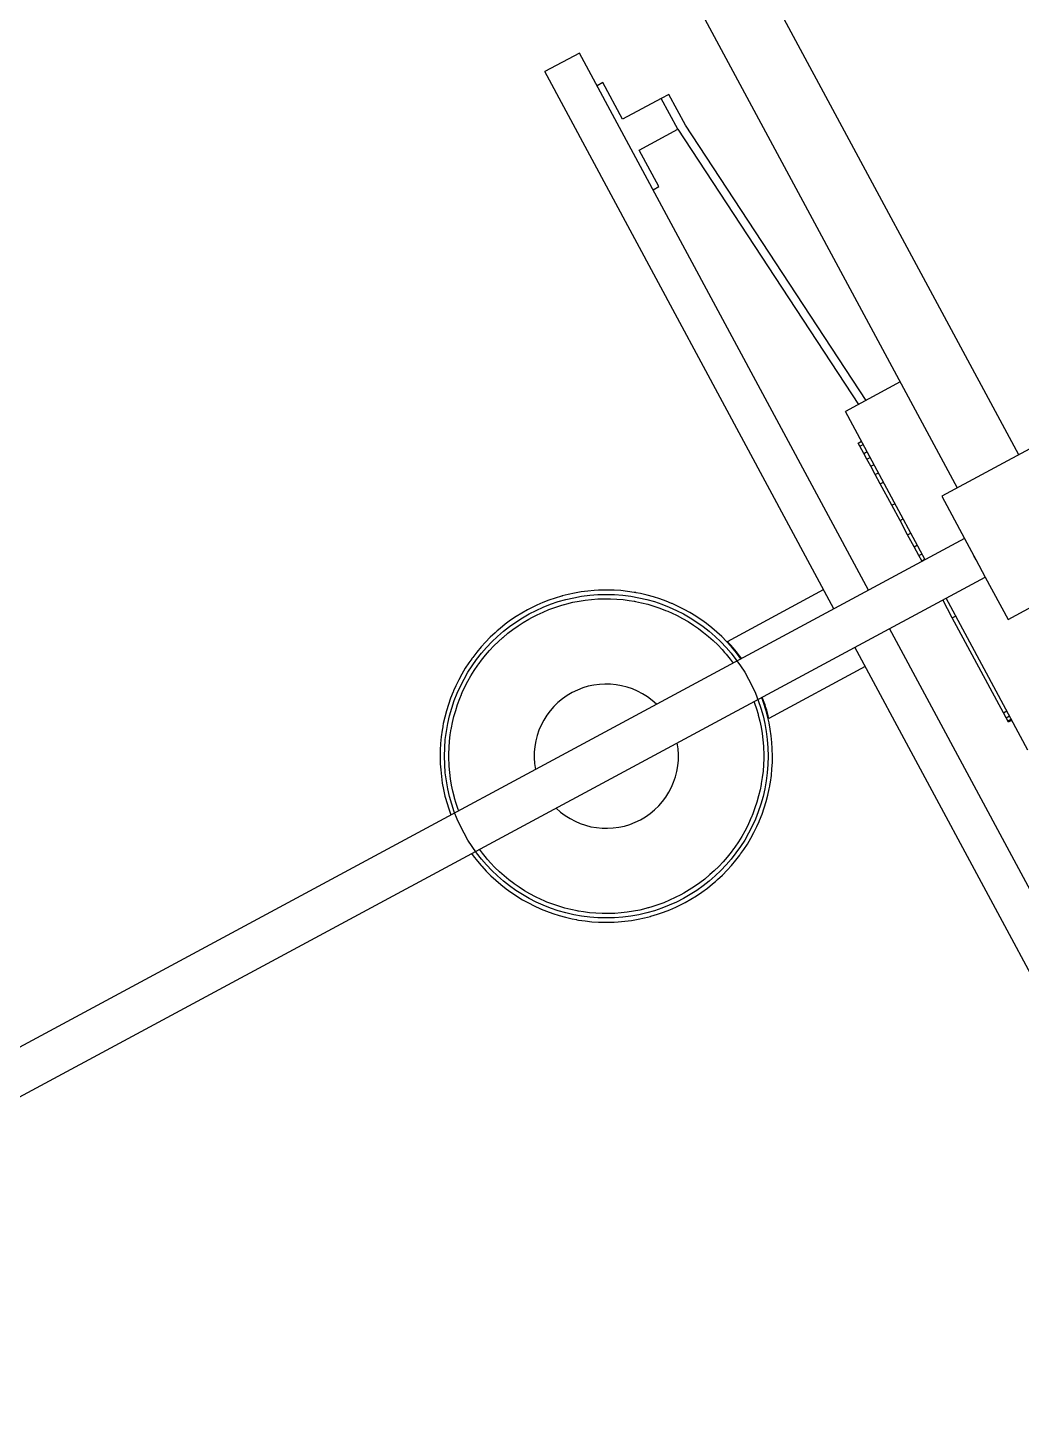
# Model space of a CAD drawing. Header units: inches. Extents: x 69213732 to 69221603, y 27657838 to 27667119.
# Drawn here: x 69218333.7 to 69218390.5, y 27665328.6 to 27665408.2 of the extents above; entities that cross this region are included whole.
import ezdxf

# ---------------------------------------------------------------- set-up
doc = ezdxf.new("R2010")
doc.units = ezdxf.units.IN
doc.header["$LTSCALE"] = 100
doc.header["$MEASUREMENT"] = 0
doc.layers.add('A-FLOR', color=3, linetype='CONTINUOUS')

msp = doc.modelspace()

# ---------------------------------------------------------------- linework, layer by layer
at = {"layer": 'A-FLOR'}
for p, q in [((69218390.339, 27665383.806), (69218363.74, 27665433.228)), ((69218360.217, 27665431.332), (69218386.817, 27665381.911)), ((69218365.227, 27665406.773), (69218363.246, 27665405.707)), ((69218381.755, 27665376.064), (69218365.227, 27665406.773)), ((69218379.774, 27665374.997), (69218363.246, 27665405.707)), ((69218366.564, 27665405.08), (69218366.234, 27665404.902)), ((69218366.564, 27665405.08), (69218366.234, 27665404.902)), ((69218367.69, 27665402.988), (69218366.564, 27665405.08)), ((69218367.69, 27665402.988), (69218366.564, 27665405.08)), ((69218369.891, 27665404.173), (69218367.69, 27665402.988)), ((69218369.891, 27665404.173), (69218367.69, 27665402.988)), ((69218370.332, 27665404.41), (69218369.891, 27665404.173)), ((69218370.839, 27665402.412), (69218369.891, 27665404.173)), ((69218371.28, 27665402.649), (69218370.332, 27665404.41)), ((69218381.608, 27665386.915), (69218371.28, 27665402.649)), ((69218368.638, 27665401.227), (69218370.839, 27665402.412)), ((69218368.638, 27665401.227), (69218370.839, 27665402.412)), ((69218370.839, 27665402.412), (69218381.168, 27665386.678)), ((69218369.763, 27665399.136), (69218368.638, 27665401.227)), ((69218369.763, 27665399.136), (69218368.638, 27665401.227)), ((69218369.433, 27665398.958), (69218369.763, 27665399.136)), ((69218369.433, 27665398.958), (69218369.763, 27665399.136)), ((69218383.558, 27665387.965), (69218380.432, 27665386.282)), ((69218382.801, 27665381.879), (69218380.432, 27665386.282)), ((69218381.165, 27665384.471), (69218381.352, 27665384.572)), ((69218381.259, 27665384.296), (69218381.165, 27665384.471)), ((69218381.259, 27665384.296), (69218381.446, 27665384.396)), ((69218381.481, 27665383.883), (69218381.259, 27665384.296)), ((69218391.22, 27665384.28), (69218385.936, 27665381.437)), ((69218381.481, 27665383.883), (69218381.668, 27665383.984)), ((69218381.657, 27665383.556), (69218381.481, 27665383.883)), ((69218381.657, 27665383.556), (69218381.844, 27665383.657)), ((69218381.876, 27665383.149), (69218381.657, 27665383.556)), ((69218381.876, 27665383.149), (69218382.064, 27665383.25)), ((69218382.132, 27665382.674), (69218381.876, 27665383.149)), ((69218382.132, 27665382.674), (69218382.319, 27665382.775)), ((69218382.417, 27665382.144), (69218382.132, 27665382.674)), ((69218382.417, 27665382.144), (69218382.604, 27665382.245)), ((69218383.075, 27665380.921), (69218382.417, 27665382.144)), ((69218384.993, 27665377.806), (69218382.801, 27665381.879)), ((69218383.075, 27665380.921), (69218383.263, 27665381.022)), ((69218385.936, 27665381.437), (69218387.239, 27665379.015)), ((69218383.55, 27665380.04), (69218383.075, 27665380.921)), ((69218383.55, 27665380.04), (69218383.737, 27665380.14)), ((69218383.985, 27665379.23), (69218383.55, 27665380.04)), ((69218387.239, 27665379.015), (69218297.68, 27665330.813)), ((69218383.985, 27665379.23), (69218384.172, 27665379.331)), ((69218384.352, 27665378.548), (69218383.985, 27665379.23)), ((69218384.352, 27665378.548), (69218384.54, 27665378.649)), ((69218387.239, 27665379.015), (69218387.777, 27665378.017)), ((69218384.622, 27665378.048), (69218384.352, 27665378.548)), ((69218384.622, 27665378.048), (69218384.809, 27665378.149)), ((69218384.787, 27665377.741), (69218384.622, 27665378.048)), ((69218384.787, 27665377.741), (69218384.974, 27665377.842)), ((69218387.777, 27665378.017), (69218387.887, 27665377.812)), ((69218387.887, 27665377.812), (69218388.424, 27665376.814)), ((69218384.806, 27665377.705), (69218384.787, 27665377.741)), ((69218389.728, 27665374.392), (69218395.011, 27665377.236)), ((69218298.865, 27665328.612), (69218388.424, 27665376.814)), ((69218388.424, 27665376.814), (69218389.728, 27665374.392)), ((69218364.235, 27665375.731), (69218364.226, 27665375.728)), ((69218366.345, 27665376.062), (69218366.316, 27665376.06)), ((69218366.344, 27665375.562), (69218366.366, 27665375.562)), ((69218368.354, 27665375.429), (69218368.372, 27665375.425)), ((69218368.468, 27665375.915), (69218368.441, 27665375.921)), ((69218373.678, 27665373.136), (69218379.182, 27665376.098)), ((69218386.539, 27665374.486), (69218385.991, 27665375.504)), ((69218388.488, 27665371.312), (69218386.178, 27665375.605)), ((69218364.348, 27665375.242), (69218364.378, 27665375.25)), ((69218370.28, 27665374.853), (69218370.309, 27665374.84)), ((69218370.496, 27665375.305), (69218370.484, 27665375.31)), ((69218372.045, 27665373.855), (69218372.05, 27665373.851)), ((69218372.354, 27665374.247), (69218372.327, 27665374.267)), ((69218399.469, 27665343.153), (69218382.94, 27665373.862)), ((69218386.539, 27665374.486), (69218386.726, 27665374.586)), ((69218389.462, 27665369.055), (69218386.539, 27665374.486)), ((69218360.521, 27665373.736), (69218360.497, 27665373.715)), ((69218360.833, 27665373.346), (69218360.839, 27665373.352)), ((69218373.524, 27665372.505), (69218373.543, 27665372.483)), ((69218373.917, 27665372.816), (69218373.907, 27665372.828)), ((69218397.487, 27665342.086), (69218380.959, 27665372.796)), ((69218359.079, 27665372.164), (69218359.066, 27665372.145)), ((69218359.47, 27665371.85), (69218359.487, 27665371.873)), ((69218381.551, 27665371.695), (69218376.048, 27665368.733)), ((69218390.858, 27665366.909), (69218388.488, 27665371.312)), ((69218358.028, 27665370.315), (69218358.02, 27665370.297)), ((69218358.478, 27665370.095), (69218358.488, 27665370.12)), ((69218375.767, 27665369.588), (69218375.643, 27665369.935)), ((69218375.918, 27665369.084), (69218375.91, 27665369.114)), ((69218389.462, 27665369.055), (69218389.649, 27665369.156)), ((69218389.613, 27665368.773), (69218389.462, 27665369.055)), ((69218357.415, 27665368.284), (69218357.409, 27665368.251)), ((69218375.431, 27665368.975), (69218375.434, 27665368.961)), ((69218389.613, 27665368.773), (69218389.801, 27665368.874)), ((69218389.712, 27665368.591), (69218389.613, 27665368.773)), ((69218389.712, 27665368.591), (69218389.899, 27665368.691)), ((69218389.744, 27665368.53), (69218389.712, 27665368.591)), ((69218389.744, 27665368.53), (69218389.932, 27665368.63)), ((69218357.902, 27665368.174), (69218357.905, 27665368.185)), ((69218375.746, 27665366.993), (69218375.748, 27665366.961)), ((69218376.248, 27665366.996), (69218376.248, 27665367.003)), ((69218357.268, 27665366.148), (69218357.268, 27665366.142)), ((69218357.77, 27665366.152), (69218357.768, 27665366.184)), ((69218375.614, 27665364.971), (69218375.612, 27665364.959)), ((69218376.101, 27665364.861), (69218376.107, 27665364.894)), ((69218357.598, 27665364.06), (69218357.606, 27665364.031)), ((69218358.085, 27665364.17), (69218358.082, 27665364.183)), ((69218375.038, 27665363.049), (69218375.028, 27665363.025)), ((69218375.488, 27665362.83), (69218375.496, 27665362.847)), ((69218374.046, 27665361.294), (69218374.029, 27665361.272)), ((69218359.6, 27665360.328), (69218359.609, 27665360.317)), ((69218359.992, 27665360.64), (69218359.973, 27665360.662)), ((69218374.437, 27665360.981), (69218374.45, 27665361)), ((69218372.683, 27665359.799), (69218372.677, 27665359.793)), ((69218361.162, 27665358.898), (69218361.189, 27665358.878)), ((69218361.471, 27665359.29), (69218361.466, 27665359.293)), ((69218372.995, 27665359.409), (69218373.019, 27665359.43)), ((69218363.236, 27665358.292), (69218363.207, 27665358.304)), ((69218363.02, 27665357.839), (69218363.032, 27665357.835)), ((69218365.048, 27665357.229), (69218365.075, 27665357.224)), ((69218365.162, 27665357.716), (69218365.144, 27665357.719)), ((69218367.172, 27665357.583), (69218367.15, 27665357.582)), ((69218369.168, 27665357.903), (69218369.138, 27665357.895)), ((69218369.281, 27665357.414), (69218369.29, 27665357.416)), ((69218367.171, 27665357.083), (69218367.2, 27665357.084))]:
    msp.add_line(p, q, dxfattribs=at)
for points in [[(69218364.226, 27665375.728), (69218364.204, 27665375.723), (69218363.84, 27665375.613), (69218363.481, 27665375.489), (69218363.127, 27665375.351), (69218362.779, 27665375.199), (69218362.437, 27665375.033), (69218362.256, 27665374.938)], [(69218366.316, 27665376.06), (69218366.073, 27665376.048), (69218365.695, 27665376.013), (69218365.318, 27665375.963), (69218364.944, 27665375.897), (69218364.572, 27665375.817), (69218364.235, 27665375.731)], [(69218364.378, 27665375.25), (69218364.499, 27665375.284), (69218364.849, 27665375.368), (69218365.202, 27665375.437), (69218365.558, 27665375.492), (69218365.916, 27665375.533), (69218366.275, 27665375.559), (69218366.344, 27665375.562)], [(69218368.441, 27665375.921), (69218368.345, 27665375.939), (69218367.969, 27665375.995), (69218367.591, 27665376.036), (69218367.212, 27665376.061), (69218366.833, 27665376.072), (69218366.453, 27665376.067), (69218366.345, 27665376.062)], [(69218366.366, 27665375.562), (69218366.634, 27665375.571), (69218366.994, 27665375.569), (69218367.354, 27665375.553), (69218367.713, 27665375.522), (69218368.07, 27665375.476), (69218368.354, 27665375.429)], [(69218368.372, 27665375.425), (69218368.425, 27665375.417), (69218368.777, 27665375.343), (69218369.126, 27665375.255), (69218369.471, 27665375.154), (69218369.812, 27665375.038), (69218370.149, 27665374.909), (69218370.28, 27665374.853)], [(69218370.484, 27665375.31), (69218370.174, 27665375.437), (69218369.817, 27665375.566), (69218369.455, 27665375.681), (69218369.089, 27665375.782), (69218368.718, 27665375.868), (69218368.468, 27665375.915)], [(69218362.256, 27665374.938), (69218361.925, 27665374.751), (69218361.602, 27665374.551), (69218361.287, 27665374.339), (69218360.98, 27665374.114), (69218360.684, 27665373.876), (69218360.521, 27665373.736)], [(69218362.493, 27665374.497), (69218362.813, 27665374.662), (69218363.14, 27665374.813), (69218363.472, 27665374.951), (69218363.81, 27665375.076), (69218364.152, 27665375.187), (69218364.348, 27665375.242)], [(69218370.309, 27665374.84), (69218370.479, 27665374.767), (69218370.804, 27665374.612), (69218371.122, 27665374.443), (69218371.433, 27665374.263), (69218371.737, 27665374.07), (69218372.033, 27665373.864), (69218372.045, 27665373.855)], [(69218372.327, 27665374.267), (69218372.183, 27665374.371), (69218371.867, 27665374.581), (69218371.543, 27665374.779), (69218371.211, 27665374.964), (69218370.872, 27665375.135), (69218370.526, 27665375.293), (69218370.496, 27665375.305)], [(69218360.839, 27665373.352), (69218360.855, 27665373.366), (69218361.132, 27665373.597), (69218361.417, 27665373.816), (69218361.711, 27665374.024), (69218362.013, 27665374.22), (69218362.323, 27665374.403), (69218362.493, 27665374.497)], [(69218372.05, 27665373.851), (69218372.32, 27665373.648), (69218372.599, 27665373.42), (69218372.868, 27665373.18), (69218373.127, 27665372.931), (69218373.377, 27665372.671), (69218373.524, 27665372.505)], [(69218373.907, 27665372.828), (69218373.882, 27665372.858), (69218373.625, 27665373.137), (69218373.357, 27665373.407), (69218373.078, 27665373.665), (69218372.789, 27665373.912), (69218372.491, 27665374.148), (69218372.354, 27665374.247)], [(69218360.497, 27665373.715), (69218360.396, 27665373.628), (69218360.119, 27665373.368), (69218359.853, 27665373.097), (69218359.597, 27665372.815), (69218359.354, 27665372.524), (69218359.121, 27665372.223), (69218359.079, 27665372.164)], [(69218359.487, 27665371.873), (69218359.623, 27665372.058), (69218359.848, 27665372.339), (69218360.084, 27665372.611), (69218360.331, 27665372.873), (69218360.588, 27665373.125), (69218360.833, 27665373.346)], [(69218373.543, 27665372.483), (69218373.615, 27665372.402), (69218373.843, 27665372.123), (69218374.013, 27665371.896)], [(69218374.457, 27665372.135), (69218374.361, 27665372.268), (69218374.127, 27665372.568), (69218373.917, 27665372.816)], [(69218359.066, 27665372.145), (69218358.902, 27665371.913), (69218358.694, 27665371.595), (69218358.5, 27665371.268), (69218358.319, 27665370.934), (69218358.151, 27665370.593), (69218358.028, 27665370.315)], [(69218358.488, 27665370.12), (69218358.524, 27665370.205), (69218358.675, 27665370.531), (69218358.84, 27665370.851), (69218359.018, 27665371.164), (69218359.208, 27665371.47), (69218359.409, 27665371.768), (69218359.47, 27665371.85)], [(69218358.02, 27665370.297), (69218357.997, 27665370.246), (69218357.857, 27665369.893), (69218357.732, 27665369.534), (69218357.62, 27665369.171), (69218357.524, 27665368.803), (69218357.442, 27665368.432), (69218357.415, 27665368.284)], [(69218357.905, 27665368.185), (69218357.966, 27665368.496), (69218358.05, 27665368.847), (69218358.148, 27665369.193), (69218358.26, 27665369.535), (69218358.385, 27665369.873), (69218358.478, 27665370.095)], [(69218375.198, 27665369.695), (69218375.229, 27665369.612), (69218375.344, 27665369.271), (69218375.431, 27665368.975)], [(69218375.91, 27665369.114), (69218375.88, 27665369.225), (69218375.767, 27665369.587)], [(69218376.248, 27665367.003), (69218376.225, 27665367.359), (69218376.186, 27665367.737), (69218376.132, 27665368.114), (69218376.063, 27665368.487), (69218375.979, 27665368.858), (69218375.918, 27665369.084)], [(69218375.434, 27665368.961), (69218375.445, 27665368.926), (69218375.532, 27665368.576), (69218375.605, 27665368.224), (69218375.664, 27665367.869), (69218375.709, 27665367.512), (69218375.739, 27665367.153), (69218375.746, 27665366.993)], [(69218357.409, 27665368.251), (69218357.375, 27665368.058), (69218357.323, 27665367.682), (69218357.286, 27665367.304), (69218357.265, 27665366.924), (69218357.258, 27665366.544), (69218357.267, 27665366.164), (69218357.268, 27665366.148)], [(69218357.768, 27665366.184), (69218357.761, 27665366.351), (69218357.759, 27665366.711), (69218357.772, 27665367.071), (69218357.799, 27665367.43), (69218357.84, 27665367.788), (69218357.896, 27665368.143), (69218357.902, 27665368.174)], [(69218375.748, 27665366.961), (69218375.755, 27665366.793), (69218375.757, 27665366.433), (69218375.744, 27665366.073), (69218375.717, 27665365.715), (69218375.676, 27665365.357), (69218375.62, 27665365.001), (69218375.614, 27665364.971)], [(69218376.107, 27665364.894), (69218376.141, 27665365.087), (69218376.193, 27665365.463), (69218376.23, 27665365.841), (69218376.252, 27665366.22), (69218376.258, 27665366.6), (69218376.249, 27665366.98), (69218376.248, 27665366.996)], [(69218357.268, 27665366.142), (69218357.291, 27665365.785), (69218357.33, 27665365.407), (69218357.384, 27665365.031), (69218357.453, 27665364.658), (69218357.537, 27665364.287), (69218357.598, 27665364.06)], [(69218358.082, 27665364.183), (69218358.071, 27665364.219), (69218357.984, 27665364.568), (69218357.911, 27665364.921), (69218357.852, 27665365.276), (69218357.807, 27665365.633), (69218357.777, 27665365.992), (69218357.77, 27665366.152)], [(69218375.612, 27665364.959), (69218375.55, 27665364.648), (69218375.466, 27665364.298), (69218375.368, 27665363.952), (69218375.256, 27665363.61), (69218375.131, 27665363.272), (69218375.038, 27665363.049)], [(69218375.496, 27665362.847), (69218375.519, 27665362.899), (69218375.659, 27665363.252), (69218375.785, 27665363.611), (69218375.896, 27665363.974), (69218375.992, 27665364.341), (69218376.074, 27665364.712), (69218376.101, 27665364.861)], [(69218357.606, 27665364.031), (69218357.636, 27665363.92), (69218357.749, 27665363.557), (69218357.873, 27665363.21)], [(69218358.319, 27665363.45), (69218358.287, 27665363.532), (69218358.172, 27665363.874), (69218358.085, 27665364.17)], [(69218375.028, 27665363.025), (69218374.992, 27665362.94), (69218374.841, 27665362.613), (69218374.676, 27665362.293), (69218374.498, 27665361.98), (69218374.309, 27665361.674), (69218374.107, 27665361.376), (69218374.046, 27665361.294)], [(69218374.45, 27665361), (69218374.615, 27665361.231), (69218374.822, 27665361.55), (69218375.016, 27665361.876), (69218375.197, 27665362.21), (69218375.365, 27665362.551), (69218375.488, 27665362.83)], [(69218359.973, 27665360.662), (69218359.901, 27665360.743), (69218359.673, 27665361.022), (69218359.503, 27665361.248)], [(69218374.029, 27665361.272), (69218373.893, 27665361.087), (69218373.668, 27665360.806), (69218373.432, 27665360.534), (69218373.185, 27665360.272), (69218372.928, 27665360.02), (69218372.683, 27665359.799)], [(69218359.059, 27665361.009), (69218359.155, 27665360.877), (69218359.389, 27665360.577), (69218359.6, 27665360.328)], [(69218359.609, 27665360.317), (69218359.634, 27665360.287), (69218359.891, 27665360.007), (69218360.159, 27665359.738), (69218360.438, 27665359.48), (69218360.727, 27665359.232), (69218361.025, 27665358.997), (69218361.162, 27665358.898)], [(69218361.466, 27665359.293), (69218361.196, 27665359.497), (69218360.917, 27665359.725), (69218360.648, 27665359.964), (69218360.389, 27665360.214), (69218360.139, 27665360.474), (69218359.992, 27665360.64)], [(69218373.019, 27665359.43), (69218373.12, 27665359.517), (69218373.397, 27665359.777), (69218373.663, 27665360.048), (69218373.919, 27665360.329), (69218374.163, 27665360.621), (69218374.395, 27665360.921), (69218374.437, 27665360.981)], [(69218372.677, 27665359.793), (69218372.661, 27665359.779), (69218372.385, 27665359.548), (69218372.099, 27665359.329), (69218371.805, 27665359.121), (69218371.503, 27665358.925), (69218371.194, 27665358.741), (69218371.023, 27665358.647)], [(69218361.189, 27665358.878), (69218361.333, 27665358.774), (69218361.649, 27665358.563), (69218361.973, 27665358.365), (69218362.305, 27665358.181), (69218362.644, 27665358.009), (69218362.99, 27665357.852), (69218363.02, 27665357.839)], [(69218363.207, 27665358.304), (69218363.037, 27665358.378), (69218362.712, 27665358.533), (69218362.394, 27665358.701), (69218362.083, 27665358.882), (69218361.779, 27665359.075), (69218361.483, 27665359.28), (69218361.471, 27665359.29)], [(69218371.26, 27665358.207), (69218371.591, 27665358.394), (69218371.914, 27665358.594), (69218372.229, 27665358.806), (69218372.536, 27665359.031), (69218372.833, 27665359.268), (69218372.995, 27665359.409)], [(69218365.144, 27665357.719), (69218365.091, 27665357.728), (69218364.739, 27665357.802), (69218364.39, 27665357.889), (69218364.045, 27665357.991), (69218363.704, 27665358.106), (69218363.368, 27665358.235), (69218363.236, 27665358.292)], [(69218371.023, 27665358.647), (69218370.703, 27665358.483), (69218370.376, 27665358.332), (69218370.044, 27665358.194), (69218369.706, 27665358.069), (69218369.364, 27665357.958), (69218369.168, 27665357.903)], [(69218369.29, 27665357.416), (69218369.312, 27665357.422), (69218369.676, 27665357.531), (69218370.035, 27665357.655), (69218370.389, 27665357.794), (69218370.737, 27665357.946), (69218371.079, 27665358.112), (69218371.26, 27665358.207)], [(69218363.032, 27665357.835), (69218363.342, 27665357.708), (69218363.699, 27665357.578), (69218364.061, 27665357.463), (69218364.428, 27665357.363), (69218364.798, 27665357.277), (69218365.048, 27665357.229)], [(69218365.075, 27665357.224), (69218365.171, 27665357.206), (69218365.547, 27665357.15), (69218365.925, 27665357.109), (69218366.304, 27665357.083), (69218366.684, 27665357.073), (69218367.063, 27665357.077), (69218367.171, 27665357.083)], [(69218367.15, 27665357.582), (69218366.882, 27665357.573), (69218366.522, 27665357.575), (69218366.162, 27665357.592), (69218365.804, 27665357.623), (69218365.446, 27665357.668), (69218365.162, 27665357.716)], [(69218369.138, 27665357.895), (69218369.017, 27665357.861), (69218368.667, 27665357.777), (69218368.314, 27665357.708), (69218367.958, 27665357.653), (69218367.601, 27665357.612), (69218367.242, 27665357.585), (69218367.172, 27665357.583)], [(69218367.2, 27665357.084), (69218367.443, 27665357.097), (69218367.821, 27665357.132), (69218368.198, 27665357.182), (69218368.572, 27665357.247), (69218368.944, 27665357.327), (69218369.281, 27665357.414)]]:
    msp.add_lwpolyline(points, dxfattribs=at)
msp.add_circle((69218366.758, 27665366.572), 9.25, dxfattribs=at)
for centre, radius, start, end in [((69218390.46, 27665379.329), 3, 206.04037, 210.57617), ((69218366.717, 27665366.55), 9.583, 35.80517, 43.41173), ((69218366.758, 27665366.572), 4.125, 46.04526, 118.28965), ((69218366.758, 27665366.572), 4.125, 118.28965, 190.54812), ((69218366.717, 27665366.55), 9.583, 13.16756, 20.77416), ((69218366.758, 27665366.572), 4.125, 298.28965, 10.54812), ((69218366.758, 27665366.572), 4.125, 226.04526, 298.28965)]:
    msp.add_arc(centre, radius, start, end, dxfattribs=at)

doc.saveas('drawing.dxf')
